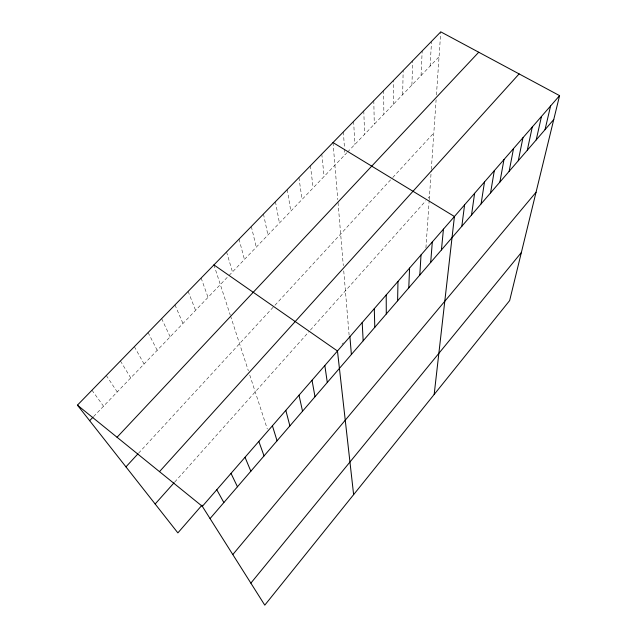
<?xml version="1.0" encoding="UTF-8"?>
<svg xmlns="http://www.w3.org/2000/svg" width="637" height="637" viewBox="0 0 637 637"><rect width="100%" height="100%" fill="white"/><g stroke="black" fill="none" stroke-linecap="round" stroke-linejoin="round"><path stroke-width="0.48" stroke-dasharray="3.19 2.39" d="M393.308 104.412L393.491 80.429M402.664 94.674L403.165 70.492M411.908 85.032L412.728 60.666M421.057 75.508L422.18 50.952M430.11 66.081L431.528 41.349M425.93 247.897L429.179 200.647M429.242 199.66L431.257 170.35M431.329 169.37L436.106 99.73M436.433 94.993L440.772 31.85M342.013 344.306L343.319 342.81M174.737 482.05L309.152 331.471M310.434 330.03L425.795 200.782M428.231 198.059L429.449 196.698M138.595 453.154L274.308 305.967M274.953 305.266L392.097 178.225M392.75 177.516L433.829 132.966M93.607 416.558L228.42 276.147M229.097 275.447L346.902 152.745M347.563 152.06L439.06 56.757M91.967 390.218L103.528 406.223M106.299 375.488L117.232 391.954M120.433 360.972L130.736 377.884M134.359 346.663L144.066 364.006M148.095 332.554L157.204 350.318M161.631 318.643L170.175 336.814M174.976 304.932L182.962 323.492M188.146 291.404L195.583 310.346M201.133 278.058L208.044 297.375M213.936 264.904L230.22 314.981M230.522 315.912L248.374 370.806M249.752 375.034L267.293 428.964M226.573 251.926L232.465 271.935M239.034 239.122L244.433 259.466M251.328 226.485L256.257 247.156M263.463 214.016L267.922 235.005M275.439 201.714L279.444 223.006M287.255 189.579L290.814 211.158M298.92 177.596L302.049 199.461M310.426 165.763L313.141 187.907M321.796 154.09L324.09 176.505M333.016 142.561L337.785 199.66M338.024 202.526L343.303 265.677M343.749 270.916L349.116 335.197M343.391 131.899L344.474 148.126M344.537 149.082L344.92 154.807M353.646 121.364L354.817 144.495M363.783 110.949L364.603 134.303M373.8 100.662L374.277 124.231M383.705 90.486L383.848 114.27"/><path stroke-width="0.96" d="M397.607 300.831L397.982 281.419M408.779 287.852L409.583 268.081M419.807 275.057L421.025 254.927M430.692 262.42L432.316 241.949M441.425 249.951L443.448 229.145M434.171 394.454L454.436 216.516L333.016 142.561M461.833 226.262L464.588 204.835M471.523 215.011L474.621 193.306M481.094 203.896L484.526 181.919M490.554 192.915L494.312 170.668M499.902 182.063L503.978 159.553M509.138 171.337L513.526 148.58M518.271 160.739L522.953 137.735M527.293 150.26L532.277 127.018M536.211 139.901L541.482 116.428M545.033 129.661L550.583 105.965M559.573 95.63L509.656 300.576L264.777 605.15L202.335 506.359L77.427 405.156L440.772 31.85L559.573 95.63L202.335 506.359M250.859 583.134L521.369 252.507M232.8 554.556L536.043 192.239M210.059 518.574L553.752 119.541M202.033 505.141L177.874 532.89L77.427 405.156M155.149 503.994L174.084 482.782M159.489 471.643L519.115 73.908M125.951 466.865L137.942 453.863M117.049 437.261L478.737 52.234M89.642 420.691L92.946 417.243M213.936 264.904L337.467 351.003L353.623 494.646M216.787 489.749L223.858 502.561M231.016 473.387L237.45 486.779M245.03 457.278L250.843 471.229M258.829 441.409L264.044 455.901M272.421 425.779L277.055 440.788M285.822 410.379L289.883 425.898M299.016 395.203L302.535 411.215M312.019 380.257L315.004 396.74M324.83 365.519L327.299 382.463M349.912 336.686L351.377 354.506M362.19 322.577L363.17 340.811M374.285 308.666L374.803 327.299M386.213 294.947L386.285 313.977"/></g></svg>
